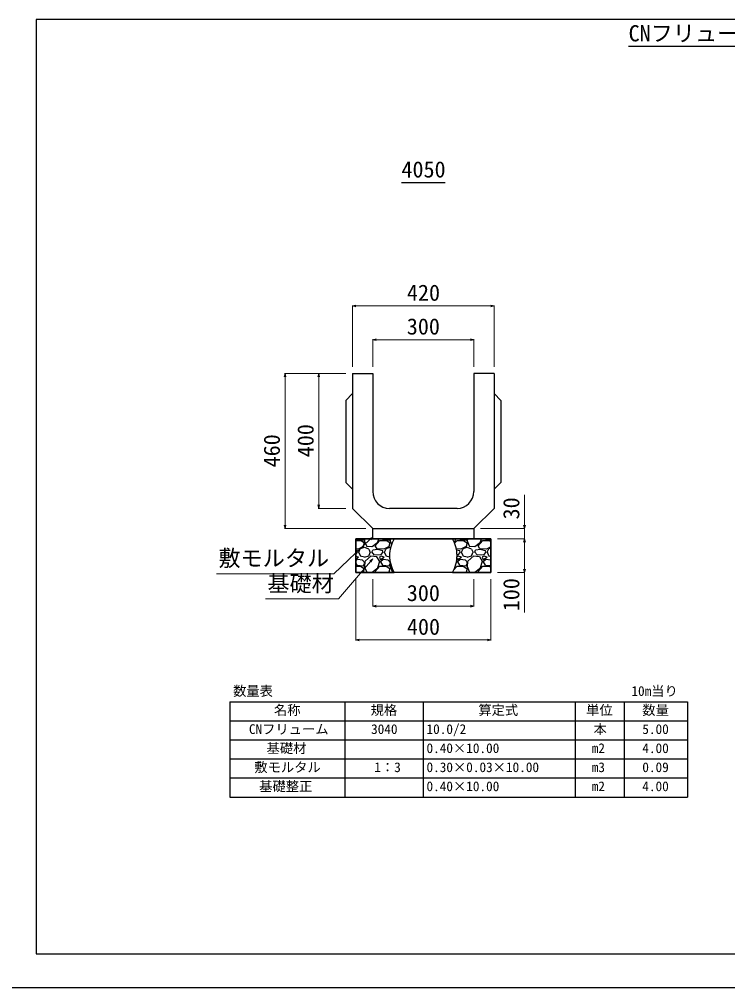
# Model space of a CAD drawing. Units: millimetres, scale not verified. Extents: x 0 to 12600, y -2970 to 2970.
# Drawn here: x 4250 to 6350, y -2970 to -100 of the extents above; entities that cross this region are included whole.
import ezdxf
from ezdxf.enums import TextEntityAlignment as Align

# ---------------------------------------------------------------- set-up
doc = ezdxf.new("R2010")
doc.units = ezdxf.units.MM
doc.header["$LTSCALE"] = 40
for name, color, linetype, lineweight in [('Defpoints_2', 7, 'Continuous', 25), ('GAIKEI', 3, 'Continuous', 25), ('SUNPOU', 7, 'Continuous', 13), ('基礎栗石', 23, 'Continuous', 25), ('外枠', 20, 'Continuous', 30), ('敷モルタル', 43, 'Continuous', 25), ('文字', 5, 'Continuous', 25)]:
    doc.layers.add(name, color=color, linetype=linetype, lineweight=lineweight)
doc.styles.add('ＭＳ ゴシック', font='')
doc.styles.get('ＭＳ ゴシック').set_extended_font_data('MS Gothic')

# ---------------------------------------------------------------- blocks, each defined once
blk = doc.blocks.new('_Open30')
at = {"color": 7, "linetype": 'Continuous', "lineweight": 13}
for p, q in [((-1, 0.268), (0, 0)), ((0, 0), (-1, -0.268)), ((0, 0), (-1, 0))]:
    blk.add_line(p, q, dxfattribs=at)

msp = doc.modelspace()

# ---------------------------------------------------------------- linework, layer by layer
at = {"layer": 'Defpoints_2'}
msp.add_line((4200, -2970), (8400, -2970), dxfattribs=at)
at = {"layer": 'GAIKEI'}
for p, q in [((5217.61, -1229.43), (5237.61, -1209.43)), ((5217.61, -1229.43), (5217.61, -1472.43)), ((5677.61, -1229.43), (5657.61, -1209.43)), ((5677.61, -1229.43), (5677.61, -1472.43)), ((5217.61, -1472.43), (5237.61, -1492.43)), ((5677.61, -1472.43), (5657.61, -1492.43))]:
    msp.add_line(p, q, dxfattribs=at)
at = {"layer": 'SUNPOU'}
for p, q in [((5237.61, -1129.43), (5237.61, -948.18)), ((5647.61, -949.43), (5247.61, -949.43)), ((5657.61, -1129.43), (5657.61, -948.18)), ((5297.61, -1129.43), (5297.61, -1048.18)), ((5307.61, -1049.43), (5587.61, -1049.43)), ((5597.61, -1129.43), (5597.61, -1048.18)), ((5217.61, -1149.43), (5036.36, -1149.43)), ((5037.61, -1159.43), (5037.61, -1599.43)), ((5217.61, -1149.43), (5136.36, -1149.43)), ((5137.61, -1159.43), (5137.61, -1539.43)), ((5747.61, -1599.43), (5747.61, -1509.78)), ((5217.61, -1549.43), (5136.36, -1549.43)), ((5277.61, -1609.43), (5036.36, -1609.43)), ((5617.61, -1609.43), (5748.86, -1609.43)), ((5747.61, -1639.43), (5747.61, -1609.43)), ((5667.61, -1639.43), (5748.86, -1639.43)), ((5667.61, -1639.43), (5748.86, -1639.43)), ((5747.61, -1649.43), (5747.61, -1729.43)), ((5747.61, -1649.43), (5747.61, -1659.43)), ((5667.61, -1739.43), (5748.86, -1739.43)), ((5747.61, -1739.43), (5747.61, -1858.01)), ((5247.61, -1759.43), (5247.61, -1940.68)), ((5297.61, -1759.43), (5297.61, -1840.68)), ((5597.61, -1759.43), (5597.61, -1840.68)), ((5647.61, -1759.43), (5647.61, -1940.68)), ((5307.61, -1839.43), (5587.61, -1839.43)), ((5257.61, -1939.43), (5637.61, -1939.43))]:
    msp.add_line(p, q, dxfattribs=at)
at = {"layer": 'SUNPOU', "color": 6, "lineweight": 15}
for points in [[(4834.37, -1743.31), (5182.45, -1743.31), (5290.07, -1640.99)], [(4979.44, -1817.22), (5196.29, -1817.22), (5290.74, -1706.7)]]:
    msp.add_lwpolyline(points, dxfattribs=at)
at = {"layer": '基礎栗石'}
for p, q in [((5247.61, -1639.43), (5647.61, -1639.43)), ((5247.61, -1739.43), (5247.61, -1639.43)), ((5247.61, -1639.43), (5247.61, -1739.43)), ((5361.01, -1639.43), (5247.61, -1639.43)), ((5247.61, -1644.89), (5262.68, -1644.89)), ((5249.38, -1639.43), (5250.51, -1641.12)), ((5250.85, -1641.13), (5269.9, -1643.42)), ((5270.11, -1662.09), (5254.11, -1670.47)), ((5263.11, -1645.16), (5273.02, -1652.02)), ((5269.11, -1644.19), (5271.76, -1639.43)), ((5272.62, -1651.71), (5269.57, -1662.37)), ((5272.78, -1645.83), (5278.87, -1660.31)), ((5273.06, -1664.6), (5285.25, -1669.17)), ((5273.7, -1639.43), (5273.37, -1646.38)), ((5279.29, -1661.65), (5295.29, -1662.41)), ((5295.73, -1662.25), (5312.5, -1649.29)), ((5310.63, -1669.15), (5305.3, -1660)), ((5305.36, -1660.1), (5319.08, -1644.86)), ((5312.41, -1648.88), (5315.43, -1639.43)), ((5319.07, -1644.89), (5338.88, -1644.89)), ((5325.58, -1639.43), (5326.71, -1641.12)), ((5327.05, -1641.13), (5346.1, -1643.42)), ((5346.32, -1662.08), (5330.32, -1670.47)), ((5339.32, -1645.16), (5349.23, -1652.02)), ((5345.3, -1644.21), (5347.96, -1639.43)), ((5348.82, -1651.71), (5345.77, -1662.37)), ((5348.97, -1645.81), (5353.37, -1656.25)), ((5349.26, -1664.6), (5350.96, -1665.23)), ((5349.9, -1639.43), (5349.57, -1646.36)), ((5647.61, -1639.43), (5534.21, -1639.43)), ((5539.42, -1650.59), (5541.11, -1649.28)), ((5540.48, -1652.86), (5547.68, -1644.86)), ((5541.01, -1648.85), (5544.03, -1639.43)), ((5547.67, -1644.89), (5567.48, -1644.89)), ((5554.18, -1639.43), (5555.31, -1641.12)), ((5555.66, -1641.13), (5574.71, -1643.42)), ((5574.95, -1662.06), (5558.95, -1670.45)), ((5567.93, -1645.17), (5577.84, -1652.03)), ((5573.88, -1644.24), (5576.56, -1639.43)), ((5577.42, -1651.7), (5574.37, -1662.37)), ((5577.55, -1645.76), (5583.64, -1660.23)), ((5577.85, -1664.59), (5590.04, -1669.16)), ((5578.5, -1639.43), (5578.17, -1646.33)), ((5584.08, -1661.65), (5600.09, -1662.41)), ((5600.56, -1662.23), (5617.32, -1649.28)), ((5615.43, -1669.14), (5610.1, -1659.99)), ((5610.16, -1660.1), (5623.88, -1644.86)), ((5617.22, -1648.84), (5620.23, -1639.43)), ((5623.87, -1644.89), (5643.68, -1644.89)), ((5630.38, -1639.43), (5631.51, -1641.12)), ((5631.86, -1641.13), (5647.61, -1643.02)), ((5647.61, -1663.92), (5635.16, -1670.44)), ((5644.14, -1645.18), (5647.61, -1647.58)), ((5647.61, -1639.43), (5647.61, -1739.43)), ((5647.61, -1739.43), (5647.61, -1639.43)), ((5253.89, -1670.82), (5247.61, -1670.32)), ((5253.89, -1670.82), (5247.61, -1670.32)), ((5251.23, -1675.36), (5247.61, -1674.46)), ((5251.78, -1679.42), (5247.61, -1684.05)), ((5255.83, -1694.42), (5247.61, -1691.68)), ((5251.93, -1678.78), (5251.17, -1674.97)), ((5255.58, -1678.68), (5260.16, -1689.34)), ((5256.37, -1679.63), (5260.95, -1668.96)), ((5260.04, -1689.75), (5272.99, -1693.56)), ((5261.04, -1668.55), (5273.23, -1664.74)), ((5273.21, -1693.7), (5286.16, -1689.89)), ((5292.71, -1690.39), (5275.18, -1706.4)), ((5285.89, -1670.06), (5290.47, -1679.97)), ((5285.95, -1690.75), (5289.76, -1680.08)), ((5309.86, -1692.9), (5291.58, -1691.37)), ((5303.31, -1687.73), (5294.93, -1678.58)), ((5295.34, -1679.44), (5297.62, -1673.34)), ((5312.3, -1671.55), (5297.82, -1673.08)), ((5321.2, -1686.82), (5303.68, -1688.34)), ((5318.41, -1706.67), (5310.03, -1692.96)), ((5330.1, -1670.82), (5311.05, -1669.3)), ((5330.1, -1670.82), (5311.05, -1669.3)), ((5327.43, -1675.36), (5312.19, -1671.55)), ((5323.13, -1691.26), (5317.8, -1693.54)), ((5327.98, -1679.42), (5321.12, -1687.04)), ((5332.03, -1694.42), (5322.88, -1691.37)), ((5328.13, -1678.77), (5327.37, -1674.96)), ((5331.78, -1678.67), (5336.35, -1689.34)), ((5332.57, -1679.64), (5337.14, -1668.97)), ((5336.23, -1689.75), (5347.94, -1693.19)), ((5337.24, -1668.56), (5349.43, -1664.75)), ((5558.7, -1670.82), (5545.47, -1669.76)), ((5558.7, -1670.82), (5545.47, -1669.76)), ((5556.03, -1675.36), (5546.16, -1672.89)), ((5551.75, -1691.25), (5547.28, -1693.16)), ((5549.82, -1686.82), (5547.4, -1687.03)), ((5556.57, -1679.43), (5549.71, -1687.05)), ((5560.63, -1694.42), (5551.48, -1691.37)), ((5556.73, -1678.75), (5555.97, -1674.94)), ((5560.37, -1678.65), (5564.94, -1689.32)), ((5561.16, -1679.66), (5565.73, -1668.99)), ((5564.82, -1689.75), (5577.78, -1693.56)), ((5565.83, -1668.56), (5578.02, -1664.75)), ((5577.99, -1693.71), (5590.95, -1689.9)), ((5597.58, -1690.33), (5580.05, -1706.33)), ((5590.71, -1670.11), (5595.28, -1680.01)), ((5590.73, -1690.81), (5594.54, -1680.14)), ((5614.66, -1692.9), (5596.37, -1691.37)), ((5608.09, -1687.69), (5599.71, -1678.55)), ((5600.13, -1679.46), (5602.42, -1673.36)), ((5617.09, -1671.56), (5602.61, -1673.08)), ((5626.02, -1686.82), (5608.5, -1688.34)), ((5623.22, -1706.68), (5614.84, -1692.96)), ((5634.9, -1670.82), (5615.85, -1669.3)), ((5634.9, -1670.82), (5615.85, -1669.3)), ((5632.23, -1675.36), (5616.99, -1671.55)), ((5627.95, -1691.25), (5622.62, -1693.54)), ((5632.76, -1679.44), (5625.9, -1687.06)), ((5636.83, -1694.42), (5627.68, -1691.37)), ((5632.93, -1678.75), (5632.16, -1674.94)), ((5636.57, -1678.64), (5641.14, -1689.31)), ((5637.36, -1679.67), (5641.93, -1669)), ((5641.02, -1689.74), (5647.61, -1691.68)), ((5642.03, -1668.56), (5647.61, -1666.81)), ((5247.61, -1699.35), (5255.85, -1694.41)), ((5252.01, -1700.52), (5247.61, -1704.92)), ((5247.61, -1712.96), (5250.51, -1717.32)), ((5247.61, -1721.09), (5262.68, -1721.09)), ((5250.83, -1717.33), (5269.88, -1719.62)), ((5267.51, -1702.84), (5252.27, -1700.56)), ((5263.11, -1721.36), (5273.01, -1728.21)), ((5272.68, -1707.55), (5266.58, -1702.22)), ((5269.1, -1720.4), (5272.91, -1713.54)), ((5273.35, -1712.71), (5273.35, -1708.14)), ((5274.13, -1706.57), (5273.37, -1722.58)), ((5305.36, -1736.3), (5319.08, -1721.06)), ((5312.41, -1725.07), (5318.5, -1706.02)), ((5317.63, -1693.9), (5320.67, -1701.52)), ((5319.07, -1721.09), (5338.88, -1721.09)), ((5328.21, -1700.52), (5320.59, -1708.14)), ((5320.62, -1701.26), (5332.05, -1694.41)), ((5320.62, -1708.17), (5326.71, -1717.32)), ((5327.03, -1717.33), (5346.08, -1719.62)), ((5343.71, -1702.85), (5328.47, -1700.56)), ((5339.31, -1721.36), (5349.22, -1728.22)), ((5348.87, -1707.54), (5342.77, -1702.21)), ((5345.3, -1720.41), (5349.11, -1713.56)), ((5349.55, -1712.71), (5349.55, -1708.36)), ((5350.14, -1710.56), (5349.57, -1722.56)), ((5537.51, -1732.36), (5547.68, -1721.06)), ((5542.15, -1721.52), (5547.11, -1706)), ((5547.02, -1706.68), (5546.22, -1705.36)), ((5547.04, -1695.94), (5549.28, -1701.53)), ((5547.67, -1721.09), (5567.48, -1721.09)), ((5556.81, -1700.52), (5549.19, -1708.14)), ((5549.22, -1701.26), (5560.65, -1694.4)), ((5549.22, -1708.17), (5555.31, -1717.32)), ((5555.64, -1717.33), (5574.69, -1719.62)), ((5572.32, -1702.85), (5557.08, -1700.56)), ((5567.93, -1721.37), (5577.83, -1728.23)), ((5577.44, -1707.52), (5571.35, -1702.19)), ((5573.88, -1720.45), (5577.69, -1713.59)), ((5577.55, -1721.96), (5583.65, -1736.44)), ((5578.15, -1712.71), (5578.15, -1708.14)), ((5578.93, -1706.53), (5578.17, -1722.53)), ((5610.16, -1736.3), (5623.88, -1721.06)), ((5617.22, -1725.04), (5623.31, -1705.99)), ((5622.43, -1693.91), (5625.48, -1701.53)), ((5623.87, -1721.09), (5643.68, -1721.09)), ((5633.01, -1700.52), (5625.39, -1708.14)), ((5625.42, -1701.26), (5636.85, -1694.4)), ((5625.42, -1708.17), (5631.51, -1717.32)), ((5631.84, -1717.33), (5647.61, -1719.22)), ((5647.61, -1702.71), (5633.28, -1700.56)), ((5644.13, -1721.37), (5647.61, -1723.78)), ((5647.61, -1702.24), (5647.54, -1702.18)), ((5647.61, -1739.43), (5247.61, -1739.43)), ((5247.61, -1739.43), (5361.01, -1739.43)), ((5270.13, -1738.28), (5267.94, -1739.43)), ((5272.62, -1727.91), (5269.57, -1738.57)), ((5272.78, -1722.04), (5278.88, -1736.51)), ((5279.3, -1737.85), (5295.3, -1738.61)), ((5295.74, -1738.44), (5312.51, -1725.49)), ((5307.18, -1739.43), (5305.3, -1736.2)), ((5346.34, -1738.27), (5344.14, -1739.43)), ((5348.82, -1727.91), (5345.77, -1738.57)), ((5348.97, -1722.02), (5355.07, -1736.5)), ((5355.5, -1737.85), (5360.38, -1738.08)), ((5534.21, -1739.43), (5647.61, -1739.43)), ((5535.78, -1739.43), (5534.91, -1737.93)), ((5540.49, -1725.97), (5541.12, -1725.48)), ((5541.02, -1725.05), (5541.23, -1724.38)), ((5574.98, -1738.25), (5572.73, -1739.43)), ((5577.42, -1727.9), (5574.37, -1738.57)), ((5584.1, -1737.85), (5600.1, -1738.61)), ((5600.56, -1738.43), (5617.33, -1725.48)), ((5611.98, -1739.43), (5610.1, -1736.2))]:
    msp.add_line(p, q, dxfattribs=at)
for start, end in [(150, 180), (0, 30), (180, 210), (330, 0)]:
    msp.add_arc((5447.61, -1689.43), 100, start, end, dxfattribs=at)
at = {"layer": '外枠'}
for p, q in [((5237.61, -1149.43), (5297.61, -1149.43)), ((5237.61, -1149.43), (5237.61, -1549.43)), ((5297.61, -1149.43), (5297.61, -1499.43)), ((5657.61, -1149.43), (5597.61, -1149.43)), ((5597.61, -1149.43), (5597.61, -1499.43)), ((5657.61, -1149.43), (5657.61, -1549.43)), ((5237.61, -1549.43), (5297.61, -1609.43)), ((5547.61, -1549.43), (5347.61, -1549.43)), ((5657.61, -1549.43), (5597.61, -1609.43)), ((5297.61, -1609.43), (5597.61, -1609.43))]:
    msp.add_line(p, q, dxfattribs=at)
for centre, start, end in [((5347.61, -1499.43), 180, 270), ((5547.61, -1499.43), 270, 0)]:
    msp.add_arc(centre, 50, start, end, dxfattribs=at)
at = {"layer": '敷モルタル'}
for p, q in [((5297.61, -1609.43), (5597.61, -1609.43)), ((5297.61, -1639.43), (5297.61, -1609.43)), ((5597.61, -1609.43), (5597.61, -1639.43)), ((5597.61, -1639.43), (5297.61, -1639.43))]:
    msp.add_line(p, q, dxfattribs=at)
at = {"layer": '文字'}
for p, q in [((8300, -100), (4300, -100)), ((4300, -100), (4300, -2870)), ((6056.25, -179.57), (6543.75, -179.57)), ((5382.86, -583.08), (5512.86, -583.08)), ((4874.19, -2122.55), (4874.19, -2404.99)), ((4874.19, -2122.55), (6231.31, -2122.55)), ((5215.49, -2122.55), (5215.49, -2404.99)), ((5447.61, -2122.55), (5447.61, -2404.99)), ((5898.08, -2122.55), (5898.08, -2404.99)), ((6042.86, -2122.55), (6042.86, -2404.99)), ((6231.31, -2122.55), (6231.31, -2404.99)), ((4874.19, -2179.04), (6231.31, -2179.04)), ((4874.19, -2235.53), (6231.31, -2235.53)), ((4874.19, -2292.02), (6231.31, -2292.02)), ((4874.19, -2348.5), (6231.31, -2348.5)), ((4874.19, -2404.99), (6231.31, -2404.99)), ((4300, -2870), (8300, -2870))]:
    msp.add_line(p, q, dxfattribs=at)

# ---------------------------------------------------------------- block references
at = {"layer": 'SUNPOU', "xscale": 10, "yscale": 10}
for p, rotation in [((5237.61, -949.43), 180), ((5297.61, -1049.43), 180), ((5037.61, -1149.43), 90), ((5137.61, -1149.43), 90), ((5137.61, -1549.43), 270), ((5037.61, -1609.43), 270), ((5747.61, -1609.43), 270), ((5297.61, -1634.43), 41.02324), ((5747.61, -1639.43), 90), ((5747.61, -1639.43), 90), ((5297.61, -1699.43), 46.61885), ((5747.61, -1739.43), 270), ((5297.61, -1839.43), 180), ((5247.61, -1939.43), 180)]:
    msp.add_blockref('_Open30', p, dxfattribs=dict(at, rotation=rotation))
for p in [(5657.61, -949.43), (5597.61, -1049.43), (5597.61, -1839.43), (5647.61, -1939.43)]:
    msp.add_blockref('_Open30', p, dxfattribs=at)

# ---------------------------------------------------------------- texts
at = {"layer": 'SUNPOU', "style": 'ＭＳ ゴシック'}
for s, p in [('420', (5399.11, -948.68)), ('300', (5398.73, -1048.68)), ('300', (5398.73, -1838.68)), ('400', (5399.11, -1938.68))]:
    msp.add_text(s, height=48.11, dxfattribs=at).set_placement(p, align=Align.BOTTOM_LEFT)
for s, p in [('400', (5136.86, -1397.93)), ('460', (5036.86, -1427.93)), ('30', (5746.86, -1582.23)), ('100', (5746.86, -1854.37))]:
    msp.add_text(s, height=48.11, rotation=90, dxfattribs=at).set_placement(p, align=Align.BOTTOM_LEFT)
at = {"layer": 'SUNPOU', "color": 6, "style": 'ＭＳ ゴシック'}
for s, p in [('敷モルタル', (4840.37, -1735.47)), ('基礎材', (4985.43, -1810.62))]:
    msp.add_text(s, height=48.11, dxfattribs=at).set_placement(p, align=Align.BOTTOM_LEFT)
at = {"layer": '文字', "style": 'ＭＳ ゴシック'}
for s, height, p in [('CNフリューム300', 48.11, (6056.25, -179.69)), ('4050', 48.11, (5382.86, -583.19)), ('数量表', 28.86, (4883.69, -2113.86)), ('10m当り', 28.86, (6064.7, -2113.86)), ('名称', 28.86, (5004.73, -2170.35)), ('規格', 28.86, (5291.44, -2170.35)), ('算定式', 28.86, (5610.9, -2170.35)), ('単位', 28.86, (5930.36, -2170.35)), ('数量', 28.86, (6096.98, -2170.35)), ('CNフリューム', 28.86, (4930.68, -2226.84)), ('3040', 28.86, (5292.79, -2226.84)), ('10.0/2', 28.86, (5457.1, -2226.84)), ('本', 28.86, (5952.2, -2226.84)), ('5.00', 28.86, (6096.98, -2226.84)), ('基礎材', 28.86, (4982.9, -2283.33)), ('0.40×10.00', 28.86, (5457.1, -2283.33)), ('m2', 28.86, (5946.98, -2283.33)), ('4.00', 28.86, (6096.98, -2283.33)), ('敷モルタル', 28.86, (4946.82, -2339.81)), ('1：3', 28.86, (5302.36, -2339.81)), ('0.30×0.03×10.00', 28.86, (5457.1, -2339.81)), ('m3', 28.86, (5946.98, -2339.81)), ('0.09', 28.86, (6096.98, -2339.81)), ('基礎整正', 28.86, (4961.06, -2396.3)), ('0.40×10.00', 28.86, (5457.1, -2396.3)), ('m2', 28.86, (5946.98, -2396.3)), ('4.00', 28.86, (6096.98, -2396.3))]:
    msp.add_text(s, height=height, dxfattribs=at).set_placement(p, align=Align.BOTTOM_LEFT)

doc.saveas('drawing.dxf')
